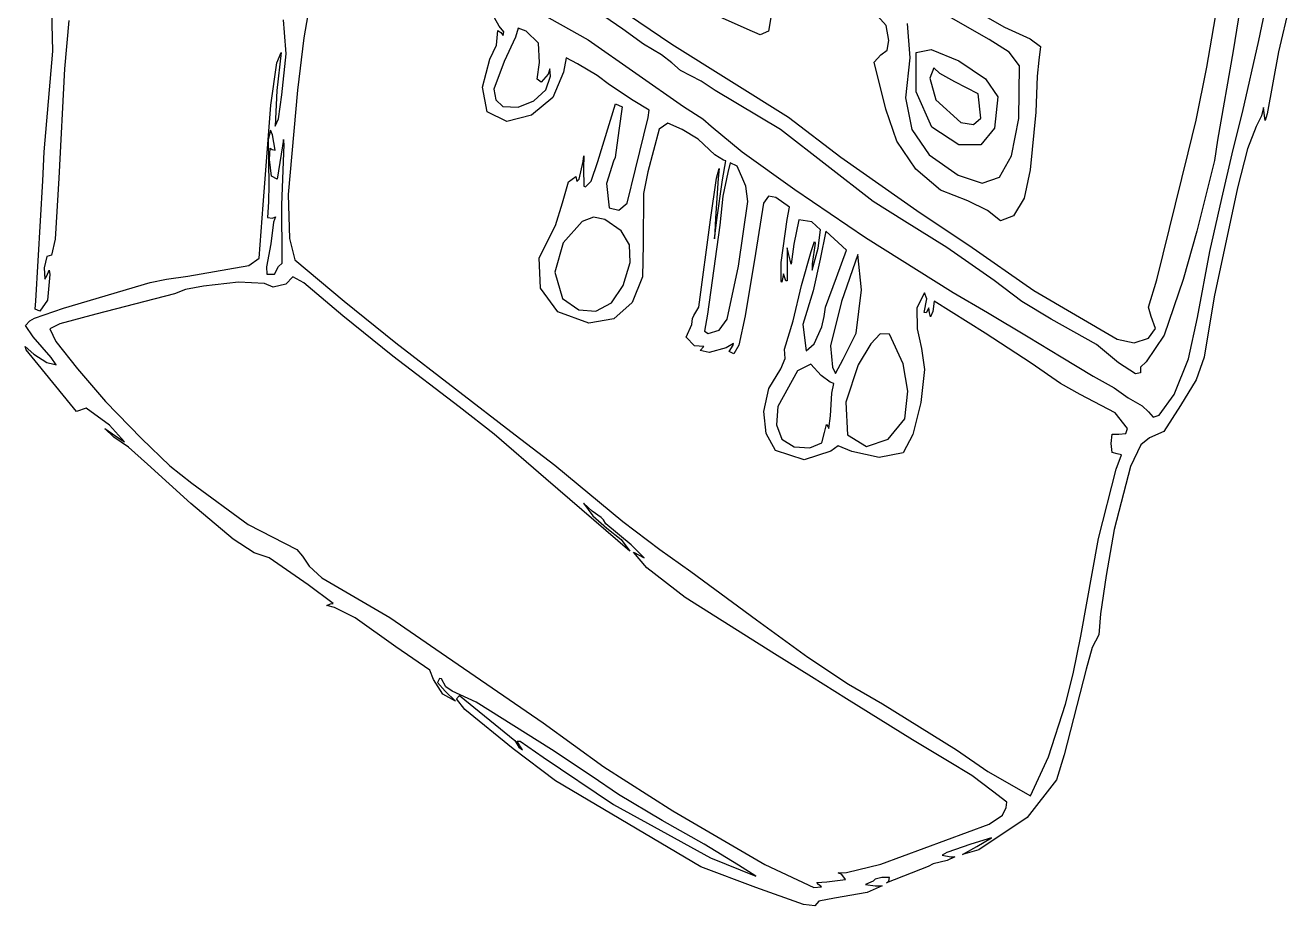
# Model space of a CAD drawing. Header units: centimetres. Extents: x -15 to 4, y -18.3 to 11.
# Drawn here: x -9.327 to -6.37, y 0.568 to 2.628 of the extents above; entities that cross this region are included whole.
import ezdxf

# ---------------------------------------------------------------- set-up
doc = ezdxf.new("R2010")
doc.units = ezdxf.units.CM
doc.header["$MEASUREMENT"] = 0
doc.layers.add('digfab課題 v2_Sketch1', color=7, linetype='Continuous')

msp = doc.modelspace()

# ---------------------------------------------------------------- linework, layer by layer
at = {"layer": 'digfab課題 v2_Sketch1'}
for p, q in [((-6.4422, 2.5921), (-6.3704, 2.9405)), ((-9.263, 2.5672), (-9.2681, 2.7849)), ((-8.2847, 2.7476), (-8.0111, 2.5933)), ((-7.0735, 2.5942), (-7.3119, 2.7315)), ((-6.5641, 2.5295), (-6.5289, 2.7359)), ((-8.6574, 2.7067), (-8.6762, 2.5981)), ((-7.5728, 2.7124), (-7.589, 2.6136)), ((-7.9299, 2.6183), (-8.0191, 2.6794)), ((-7.943, 2.6699), (-7.8154, 2.5838)), ((-7.1225, 2.6717), (-7.0371, 2.6231)), ((-6.4871, 2.6649), (-6.5027, 2.5682)), ((-6.3708, 2.6745), (-6.3963, 2.5659)), ((-9.2253, 2.6391), (-9.2354, 2.5261)), ((-8.7213, 2.6107), (-8.7239, 2.6408)), ((-8.2191, 2.6258), (-8.23, 2.6453)), ((-7.6392, 2.6184), (-7.711, 2.6506)), ((-7.3143, 2.6269), (-7.334, 2.6499)), ((-7.2651, 2.6318), (-7.2591, 2.5517)), ((-8.7172, 2.5608), (-8.7213, 2.6107)), ((-8.2256, 2.5809), (-8.2222, 2.6156)), ((-8.2222, 2.6156), (-8.2154, 2.6108)), ((-8.2082, 2.6127), (-8.2191, 2.6258)), ((-8.2154, 2.6108), (-8.2096, 2.604)), ((-8.2096, 2.604), (-8.2082, 2.6127)), ((-8.1748, 2.6206), (-8.181, 2.6001)), ((-8.1561, 2.6142), (-8.1748, 2.6206)), ((-8.1269, 2.5857), (-8.1561, 2.6142)), ((-7.8816, 2.5834), (-7.9299, 2.6183)), ((-7.6084, 2.6051), (-7.6392, 2.6184)), ((-7.589, 2.6136), (-7.6084, 2.6051)), ((-7.3078, 2.5924), (-7.3143, 2.6269)), ((-7.0371, 2.6231), (-6.9775, 2.5958)), ((-8.6762, 2.5981), (-8.6909, 2.476)), ((-8.2406, 2.5481), (-8.2256, 2.5809)), ((-8.181, 2.6001), (-8.2075, 2.543)), ((-8.1249, 2.541), (-8.1269, 2.5857)), ((-8.0111, 2.5933), (-7.7881, 2.4376)), ((-7.8397, 2.5584), (-7.8816, 2.5834)), ((-7.8154, 2.5838), (-7.5428, 2.4125)), ((-7.3114, 2.5693), (-7.3078, 2.5924)), ((-7.0261, 2.5647), (-7.0735, 2.5942)), ((-6.9775, 2.5958), (-6.9532, 2.578)), ((-6.9532, 2.578), (-6.957, 2.5464)), ((-6.481, 2.4235), (-6.4422, 2.5921)), ((-9.2835, 2.3313), (-9.263, 2.5672)), ((-8.7392, 2.5398), (-8.7293, 2.5637)), ((-8.7293, 2.5637), (-8.7389, 2.4749)), ((-8.7278, 2.4653), (-8.7172, 2.5608)), ((-8.2583, 2.4832), (-8.2406, 2.5481)), ((-8.2075, 2.543), (-8.2315, 2.4785)), ((-8.0621, 2.5517), (-8.069, 2.5183)), ((-8.0356, 2.5374), (-8.0621, 2.5517)), ((-7.8157, 2.5395), (-7.8397, 2.5584)), ((-7.3418, 2.5415), (-7.3266, 2.5582)), ((-7.3266, 2.5582), (-7.3114, 2.5693)), ((-7.2591, 2.5517), (-7.2691, 2.4583)), ((-7.2443, 2.564), (-7.2085, 2.5709)), ((-7.2443, 2.564), (-7.2443, 2.564)), ((-7.244, 2.4719), (-7.2443, 2.564)), ((-7.2085, 2.5709), (-7.1442, 2.5449)), ((-7.1442, 2.5449), (-7.0821, 2.5027)), ((-7.002, 2.5331), (-7.0261, 2.5647)), ((-6.957, 2.5464), (-6.9613, 2.5086)), ((-6.5027, 2.5682), (-6.5395, 2.3593)), ((-6.3963, 2.5659), (-6.4228, 2.4207)), ((-9.2354, 2.5261), (-9.2486, 2.27)), ((-8.7532, 2.441), (-8.7392, 2.5398)), ((-8.1303, 2.5016), (-8.1249, 2.541)), ((-8.1004, 2.5258), (-8.1048, 2.5134)), ((-8.099, 2.5084), (-8.1004, 2.5258)), ((-8.069, 2.5183), (-8.0937, 2.459)), ((-7.99, 2.5102), (-8.0356, 2.5374)), ((-7.7954, 2.5221), (-7.8157, 2.5395)), ((-7.7469, 2.4968), (-7.7954, 2.5221)), ((-7.3151, 2.4313), (-7.3418, 2.5415)), ((-7.2025, 2.5284), (-7.2123, 2.5038)), ((-7.1888, 2.5146), (-7.2025, 2.5284)), ((-7.1533, 2.4954), (-7.1888, 2.5146)), ((-7.0035, 2.4094), (-7.002, 2.5331)), ((-6.5894, 2.4054), (-6.5641, 2.5295)), ((-8.1206, 2.4947), (-8.1303, 2.5016)), ((-8.1048, 2.5134), (-8.1206, 2.4947)), ((-8.1098, 2.4767), (-8.099, 2.5084)), ((-7.9612, 2.4882), (-7.99, 2.5102)), ((-7.9061, 2.4516), (-7.9612, 2.4882)), ((-7.7138, 2.4751), (-7.7469, 2.4968)), ((-7.2123, 2.5038), (-7.1979, 2.4533)), ((-7.0987, 2.4676), (-7.1533, 2.4954)), ((-7.0821, 2.5027), (-7.0528, 2.4607)), ((-6.9613, 2.5086), (-6.9644, 2.4244)), ((-8.7389, 2.4749), (-8.7432, 2.3914)), ((-8.7349, 2.4089), (-8.7278, 2.4653)), ((-8.6909, 2.476), (-8.7124, 2.232)), ((-8.2472, 2.4249), (-8.2583, 2.4832)), ((-8.2315, 2.4785), (-8.2267, 2.4531)), ((-8.0937, 2.459), (-8.1438, 2.4173)), ((-8.138, 2.4506), (-8.1098, 2.4767)), ((-7.5611, 2.3836), (-7.7138, 2.4751)), ((-7.2691, 2.4583), (-7.2544, 2.3836)), ((-7.2074, 2.3896), (-7.244, 2.4719)), ((-7.0928, 2.4104), (-7.0987, 2.4676)), ((-7.0528, 2.4607), (-7.0606, 2.3867)), ((-8.7714, 2.2077), (-8.7532, 2.441)), ((-8.201, 2.4028), (-8.2472, 2.4249)), ((-8.2267, 2.4531), (-8.2105, 2.438)), ((-8.2105, 2.438), (-8.1745, 2.4358)), ((-8.2105, 2.438), (-8.2105, 2.438)), ((-8.1745, 2.4358), (-8.138, 2.4506)), ((-7.9885, 2.3094), (-7.9472, 2.4437)), ((-7.9472, 2.4437), (-7.9317, 2.4371)), ((-7.9317, 2.4371), (-7.9395, 2.3813)), ((-7.868, 2.4294), (-7.9061, 2.4516)), ((-7.8707, 2.4119), (-7.868, 2.4294)), ((-7.7881, 2.4376), (-7.7432, 2.4086)), ((-7.2895, 2.3565), (-7.3151, 2.4313)), ((-7.1979, 2.4533), (-7.1979, 2.4533)), ((-7.1979, 2.4533), (-7.1397, 2.4005)), ((-6.4317, 2.4357), (-6.4361, 2.4161)), ((-6.4297, 2.4161), (-6.4317, 2.4357)), ((-8.7432, 2.3914), (-8.7349, 2.4089)), ((-8.1438, 2.4173), (-8.201, 2.4028)), ((-7.9006, 2.2911), (-7.8707, 2.4119)), ((-7.825, 2.3984), (-7.8452, 2.3848)), ((-7.7909, 2.3836), (-7.825, 2.3984)), ((-7.7432, 2.4086), (-7.7231, 2.3916)), ((-7.5428, 2.4125), (-7.4201, 2.3191)), ((-7.1397, 2.4005), (-7.1097, 2.3955)), ((-7.1097, 2.3955), (-7.0928, 2.4104)), ((-7.0212, 2.322), (-7.0035, 2.4094)), ((-6.9644, 2.4244), (-6.9776, 2.2893)), ((-6.6081, 2.3294), (-6.5894, 2.4054)), ((-6.5026, 2.3374), (-6.481, 2.4235)), ((-6.4361, 2.4161), (-6.4485, 2.3913)), ((-6.4277, 2.4053), (-6.4297, 2.4161)), ((-6.4228, 2.4207), (-6.4277, 2.4053)), ((-8.7543, 2.3821), (-8.7593, 2.3599)), ((-8.7491, 2.3711), (-8.7543, 2.3821)), ((-8.7432, 2.3358), (-8.7491, 2.3711)), ((-7.9395, 2.3813), (-7.948, 2.3183)), ((-7.8452, 2.3848), (-7.8713, 2.2849)), ((-7.7537, 2.3612), (-7.7909, 2.3836)), ((-7.7231, 2.3916), (-7.6509, 2.3319)), ((-7.3443, 2.2155), (-7.5611, 2.3836)), ((-7.2544, 2.3836), (-7.2139, 2.3243)), ((-7.1438, 2.3484), (-7.2074, 2.3896)), ((-7.0606, 2.3867), (-7.0929, 2.3484)), ((-6.4485, 2.3913), (-6.4692, 2.3388)), ((-8.7593, 2.3599), (-8.7576, 2.255)), ((-8.7565, 2.3135), (-8.7547, 2.3403)), ((-8.7547, 2.3403), (-8.7497, 2.3374)), ((-8.7497, 2.3374), (-8.7432, 2.3358)), ((-8.7238, 2.3605), (-8.7292, 2.3263)), ((-8.7278, 2.2068), (-8.7217, 2.3496)), ((-8.7217, 2.3496), (-8.7238, 2.3605)), ((-7.7144, 2.3249), (-7.7537, 2.3612)), ((-7.2444, 2.2909), (-7.2895, 2.3565)), ((-7.0929, 2.3484), (-7.1438, 2.3484)), ((-6.5395, 2.3593), (-6.5465, 2.3113)), ((-6.5291, 2.2226), (-6.5026, 2.3374)), ((-6.4692, 2.3388), (-6.4922, 2.2475)), ((-9.2861, 2.2638), (-9.2835, 2.3313)), ((-8.7514, 2.2744), (-8.7565, 2.3135)), ((-8.7292, 2.3263), (-8.7387, 2.2675)), ((-8.0322, 2.2676), (-8.0228, 2.3093)), ((-8.0228, 2.3093), (-8.0212, 2.3221)), ((-8.0212, 2.3221), (-8.0217, 2.2924)), ((-8.004, 2.263), (-7.9885, 2.3094)), ((-7.952, 2.3099), (-7.9681, 2.2574)), ((-7.948, 2.3183), (-7.952, 2.3099)), ((-7.6949, 2.3122), (-7.7144, 2.3249)), ((-7.6965, 2.2662), (-7.6888, 2.3109)), ((-7.6888, 2.3109), (-7.6949, 2.3122)), ((-7.6509, 2.3319), (-7.5277, 2.2432)), ((-7.4201, 2.3191), (-7.2346, 2.1887)), ((-7.2139, 2.3243), (-7.146, 2.2771)), ((-7.0488, 2.2727), (-7.0212, 2.322)), ((-6.6812, 2.032), (-6.6081, 2.3294)), ((-6.5465, 2.3113), (-6.5878, 2.1463)), ((-8.0217, 2.2924), (-8.0215, 2.2513)), ((-7.9197, 2.2115), (-7.9006, 2.2911)), ((-7.8713, 2.2849), (-7.8819, 2.2341)), ((-7.7109, 2.27), (-7.705, 2.2924)), ((-7.705, 2.2924), (-7.7071, 2.27)), ((-7.6847, 2.2832), (-7.696, 2.2279)), ((-7.6787, 2.3062), (-7.6847, 2.2832)), ((-7.6629, 2.2981), (-7.6787, 2.3062)), ((-7.6494, 2.2681), (-7.6629, 2.2981)), ((-7.1867, 2.242), (-7.2444, 2.2909)), ((-7.146, 2.2771), (-7.0894, 2.2586)), ((-6.9776, 2.2893), (-6.9911, 2.2233)), ((-9.3031, 1.9834), (-9.2861, 2.2638)), ((-9.2486, 2.27), (-9.2572, 2.1275)), ((-8.7576, 2.255), (-8.7587, 2.215)), ((-8.7387, 2.2675), (-8.7514, 2.2744)), ((-8.0708, 2.2121), (-8.0569, 2.2612)), ((-8.0569, 2.2612), (-8.0397, 2.2743)), ((-8.0397, 2.2743), (-8.0374, 2.2623)), ((-8.0374, 2.2623), (-8.0322, 2.2676)), ((-8.0215, 2.2513), (-8.0171, 2.2498)), ((-8.0171, 2.2498), (-8.004, 2.263)), ((-7.9681, 2.2574), (-7.9619, 2.2009)), ((-7.7247, 2.1726), (-7.7109, 2.27)), ((-7.7071, 2.27), (-7.7135, 2.1763)), ((-7.7102, 2.1726), (-7.6965, 2.2662)), ((-7.6426, 2.2512), (-7.6494, 2.2681)), ((-7.6379, 2.2157), (-7.6426, 2.2512)), ((-7.0894, 2.2586), (-7.0488, 2.2727)), ((-6.4922, 2.2475), (-6.547, 1.9928)), ((-8.7124, 2.232), (-8.7095, 2.1293)), ((-7.8819, 2.2341), (-7.8824, 2.1159)), ((-7.696, 2.2279), (-7.7031, 2.1605)), ((-7.5892, 2.2282), (-7.6011, 2.2114)), ((-7.5724, 2.2251), (-7.5892, 2.2282)), ((-7.5398, 2.2025), (-7.5724, 2.2251)), ((-7.5277, 2.2432), (-7.3627, 2.1312)), ((-7.1232, 2.2174), (-7.1867, 2.242)), ((-6.9911, 2.2233), (-7.0162, 2.1817)), ((-6.557, 2.0989), (-6.5291, 2.2226)), ((-8.7808, 2.0831), (-8.7714, 2.2077)), ((-8.7587, 2.215), (-8.7612, 2.1779)), ((-8.7267, 2.0813), (-8.7278, 2.2068)), ((-8.0876, 2.1596), (-8.0708, 2.2121)), ((-7.9619, 2.2009), (-7.9393, 2.1955)), ((-7.9393, 2.1955), (-7.9197, 2.2115)), ((-7.6591, 2.0639), (-7.6379, 2.2157)), ((-7.6011, 2.2114), (-7.6193, 2.0939)), ((-7.5456, 2.1737), (-7.5398, 2.2025)), ((-7.2711, 2.1693), (-7.3443, 2.2155)), ((-7.2346, 2.1887), (-7.1211, 2.1133)), ((-7.0773, 2.1942), (-7.1232, 2.2174)), ((-7.047, 2.1701), (-7.0773, 2.1942)), ((-8.7612, 2.1779), (-8.7495, 2.1765)), ((-8.7466, 2.1671), (-8.7532, 2.1164)), ((-8.7495, 2.1765), (-8.7425, 2.1794)), ((-8.7425, 2.1794), (-8.7466, 2.1671)), ((-8.1258, 2.0841), (-8.0876, 2.1596)), ((-8.0254, 2.1689), (-8.0694, 2.1189)), ((-7.9989, 2.1785), (-8.0254, 2.1689)), ((-7.9717, 2.1733), (-7.9989, 2.1785)), ((-7.9335, 2.1469), (-7.9717, 2.1733)), ((-7.752, 1.9685), (-7.7247, 2.1726)), ((-7.7031, 2.1605), (-7.7318, 1.9516)), ((-7.7135, 2.1763), (-7.7153, 2.1281)), ((-7.7153, 2.1281), (-7.7102, 2.1726)), ((-7.5594, 2.0731), (-7.5456, 2.1737)), ((-7.5182, 2.1726), (-7.5301, 2.1159)), ((-7.4877, 2.1682), (-7.5182, 2.1726)), ((-7.4673, 2.1493), (-7.4877, 2.1682)), ((-7.1723, 2.108), (-7.2711, 2.1693)), ((-7.0162, 2.1817), (-7.047, 2.1701)), ((-8.7095, 2.1293), (-8.697, 2.0789)), ((-7.9142, 2.1143), (-7.9335, 2.1469)), ((-7.4733, 2.1067), (-7.4673, 2.1493)), ((-7.4552, 2.1464), (-7.4685, 2.0808)), ((-7.4072, 2.1014), (-7.4552, 2.1464)), ((-7.3627, 2.1312), (-7.1573, 2.0026)), ((-6.5878, 2.1463), (-6.6194, 2.0333)), ((-9.2572, 2.1275), (-9.2664, 2.0897)), ((-8.7532, 2.1164), (-8.7631, 2.0623)), ((-8.0694, 2.1189), (-8.0893, 2.05)), ((-7.913, 2.0726), (-7.9142, 2.1143)), ((-7.8824, 2.1159), (-7.8839, 2.039)), ((-7.5423, 2.0939), (-7.546, 2.1072)), ((-7.546, 2.1072), (-7.5455, 2.0677)), ((-7.5301, 2.1159), (-7.5359, 2.069)), ((-7.4897, 2.0988), (-7.4814, 2.1216)), ((-7.4798, 2.1183), (-7.4872, 2.0696)), ((-7.4868, 2.0547), (-7.4733, 2.1067)), ((-7.4814, 2.1216), (-7.4798, 2.1183)), ((-7.4299, 2.0377), (-7.4072, 2.1014)), ((-7.0612, 2.0304), (-7.1723, 2.108)), ((-7.1211, 2.1133), (-6.9684, 2.0076)), ((-9.277, 2.0866), (-9.2832, 2.0602)), ((-9.2664, 2.0897), (-9.277, 2.0866)), ((-8.8049, 2.0656), (-8.7808, 2.0831)), ((-8.7351, 2.0634), (-8.7269, 2.0714)), ((-8.7269, 2.0714), (-8.7267, 2.0813)), ((-8.697, 2.0789), (-8.582, 1.9824)), ((-8.1226, 2.0124), (-8.1258, 2.0841)), ((-7.9291, 2.019), (-7.913, 2.0726)), ((-7.6193, 2.0939), (-7.6437, 1.9478)), ((-7.56, 2.0294), (-7.5594, 2.0731)), ((-7.5359, 2.069), (-7.5423, 2.0939)), ((-7.5122, 2.019), (-7.4897, 2.0988)), ((-7.4685, 2.0808), (-7.4845, 2.0067)), ((-7.3803, 2.0916), (-7.4188, 1.9815)), ((-7.3717, 2.009), (-7.3803, 2.0916)), ((-6.5864, 1.9441), (-6.557, 2.0989)), ((-9.2832, 2.0602), (-9.2816, 2.034)), ((-9.2816, 2.034), (-9.2767, 2.0415)), ((-9.2767, 2.0415), (-9.2717, 2.0545)), ((-9.2702, 2.0444), (-9.2755, 1.9846)), ((-9.2717, 2.0545), (-9.2702, 2.0444)), ((-8.9972, 2.034), (-8.9474, 2.0408)), ((-8.9474, 2.0408), (-8.8535, 2.0572)), ((-8.8535, 2.0572), (-8.8049, 2.0656)), ((-8.7631, 2.0623), (-8.7622, 2.0454)), ((-8.7622, 2.0454), (-8.7445, 2.0458)), ((-8.7445, 2.0458), (-8.7444, 2.0458)), ((-8.7444, 2.0458), (-8.7351, 2.0634)), ((-8.0893, 2.05), (-8.0708, 1.9888)), ((-7.686, 1.9402), (-7.6591, 2.0639)), ((-7.5541, 2.0466), (-7.5581, 2.0265)), ((-7.5488, 2.0302), (-7.5541, 2.0466)), ((-7.5455, 2.0677), (-7.5454, 2.0299)), ((-7.4872, 2.0696), (-7.4868, 2.0547)), ((-9.2383, 1.9662), (-9.0356, 2.0263)), ((-9.0356, 2.0263), (-8.9972, 2.034)), ((-8.9108, 2.0178), (-8.953, 2.0094)), ((-8.8285, 2.027), (-8.9108, 2.0178)), ((-8.7679, 2.0237), (-8.8285, 2.027)), ((-8.7477, 2.0149), (-8.7679, 2.0237)), ((-8.718, 2.0224), (-8.7477, 2.0149)), ((-8.7016, 2.0391), (-8.718, 2.0224)), ((-8.6757, 2.0256), (-8.7016, 2.0391)), ((-8.585, 1.9479), (-8.6757, 2.0256)), ((-8.0823, 1.9572), (-8.1226, 2.0124)), ((-7.9565, 1.9782), (-7.9291, 2.019)), ((-7.8839, 2.039), (-7.908, 1.979)), ((-7.5581, 2.0265), (-7.56, 2.0294)), ((-7.5454, 2.0299), (-7.5488, 2.0302)), ((-7.5318, 1.9366), (-7.5122, 2.019)), ((-7.4561, 1.9684), (-7.4299, 2.0377)), ((-6.9966, 1.9814), (-7.0612, 2.0304)), ((-6.7006, 1.9684), (-6.6812, 2.032)), ((-6.6194, 2.0333), (-6.664, 1.903)), ((-9.3044, 1.9634), (-9.3031, 1.9834)), ((-9.2755, 1.9846), (-9.2933, 1.9591)), ((-8.9786, 1.9997), (-9.1624, 1.9523)), ((-8.953, 2.0094), (-8.9786, 1.9997)), ((-8.582, 1.9824), (-8.4606, 1.8851)), ((-8.0708, 1.9888), (-8.0708, 1.9888)), ((-8.0708, 1.9888), (-8.0332, 1.9618)), ((-7.4845, 2.0067), (-7.5092, 1.9279)), ((-7.4188, 1.9815), (-7.4441, 1.8782)), ((-7.3843, 1.9078), (-7.3717, 2.009)), ((-7.2246, 2.0015), (-7.2424, 1.9667)), ((-7.2253, 1.9555), (-7.2191, 1.9881)), ((-7.2191, 1.9881), (-7.2246, 2.0015)), ((-7.202, 1.9821), (-7.2048, 1.9579)), ((-7.0826, 1.9075), (-7.202, 1.9821)), ((-7.1573, 2.0026), (-7.0768, 1.9558)), ((-6.9284, 1.9402), (-6.9966, 1.9814)), ((-6.9684, 2.0076), (-6.7735, 1.8936)), ((-6.547, 1.9928), (-6.5702, 1.8511)), ((-9.306, 1.9427), (-9.2383, 1.9662)), ((-9.2933, 1.9591), (-9.3044, 1.9634)), ((-9.1624, 1.9523), (-9.2469, 1.9291)), ((-8.0095, 1.9312), (-8.0823, 1.9572)), ((-8.0332, 1.9618), (-7.9931, 1.9587)), ((-7.9931, 1.9587), (-7.9565, 1.9782)), ((-7.908, 1.979), (-7.9511, 1.9413)), ((-7.7636, 1.9491), (-7.752, 1.9685)), ((-7.4592, 1.9468), (-7.4561, 1.9684)), ((-7.2424, 1.9667), (-7.2418, 1.9178)), ((-7.2205, 1.9553), (-7.2253, 1.9555)), ((-7.2144, 1.9666), (-7.2205, 1.9553)), ((-7.2126, 1.9553), (-7.2144, 1.9666)), ((-7.2107, 1.9456), (-7.2126, 1.9553)), ((-7.2048, 1.9579), (-7.2107, 1.9456)), ((-7.0768, 1.9558), (-6.982, 1.8988)), ((-6.6946, 1.9468), (-6.7006, 1.9684)), ((-9.3272, 1.9251), (-9.317, 1.9366)), ((-9.309, 1.8986), (-9.3272, 1.9251)), ((-9.317, 1.9366), (-9.306, 1.9427)), ((-9.2469, 1.9291), (-9.2698, 1.9177)), ((-8.4679, 1.854), (-8.585, 1.9479)), ((-7.9511, 1.9413), (-8.0095, 1.9312)), ((-7.7818, 1.8985), (-7.7684, 1.9277)), ((-7.7684, 1.9277), (-7.7669, 1.942)), ((-7.7669, 1.942), (-7.7636, 1.9491)), ((-7.7318, 1.9516), (-7.7387, 1.9122)), ((-7.705, 1.9143), (-7.686, 1.9402)), ((-7.6437, 1.9478), (-7.6589, 1.8793)), ((-7.5518, 1.8698), (-7.5318, 1.9366)), ((-7.5092, 1.9279), (-7.5015, 1.8664)), ((-7.4824, 1.8824), (-7.4645, 1.9224)), ((-7.4645, 1.9224), (-7.4592, 1.9468)), ((-6.8221, 1.8808), (-6.9284, 1.9402)), ((-6.6841, 1.9188), (-6.6946, 1.9468)), ((-6.6074, 1.8472), (-6.5864, 1.9441)), ((-9.2671, 1.8504), (-9.309, 1.8986)), ((-9.2698, 1.9177), (-9.2562, 1.8883)), ((-7.7624, 1.8781), (-7.7818, 1.8985)), ((-7.7387, 1.9122), (-7.7302, 1.9066)), ((-7.7302, 1.9066), (-7.705, 1.9143)), ((-7.7302, 1.9066), (-7.7302, 1.9066)), ((-7.4149, 1.8467), (-7.3843, 1.9078)), ((-7.3281, 1.9062), (-7.3496, 1.8828)), ((-7.3064, 1.9049), (-7.3281, 1.9062)), ((-7.2743, 1.8355), (-7.3064, 1.9049)), ((-7.2418, 1.9178), (-7.2368, 1.8963)), ((-7.2368, 1.8963), (-7.2317, 1.8719)), ((-6.9747, 1.8377), (-7.0826, 1.9075)), ((-6.982, 1.8988), (-6.9052, 1.852)), ((-6.7735, 1.8936), (-6.7342, 1.885)), ((-6.7342, 1.885), (-6.7009, 1.8958)), ((-6.664, 1.903), (-6.7063, 1.8405)), ((-6.7009, 1.8958), (-6.6841, 1.9188)), ((-9.3274, 1.8765), (-9.307, 1.8583)), ((-9.3253, 1.8687), (-9.3274, 1.8765)), ((-9.2969, 1.8339), (-9.3253, 1.8687)), ((-9.2562, 1.8883), (-9.2051, 1.8238)), ((-8.4606, 1.8851), (-8.1821, 1.6697)), ((-7.7405, 1.8764), (-7.7624, 1.8781)), ((-7.7488, 1.8666), (-7.7405, 1.8764)), ((-7.7277, 1.8623), (-7.7488, 1.8666)), ((-7.6884, 1.8729), (-7.7277, 1.8623)), ((-7.671, 1.8836), (-7.6884, 1.8729)), ((-7.6811, 1.865), (-7.6719, 1.8792)), ((-7.6701, 1.859), (-7.6811, 1.865)), ((-7.6719, 1.8792), (-7.671, 1.8836)), ((-7.6589, 1.8793), (-7.6701, 1.859)), ((-7.5505, 1.8484), (-7.5518, 1.8698)), ((-7.5015, 1.8664), (-7.4824, 1.8824)), ((-7.5015, 1.8664), (-7.5015, 1.8664)), ((-7.4441, 1.8782), (-7.4399, 1.828)), ((-7.3496, 1.8828), (-7.3798, 1.8331)), ((-7.2317, 1.8719), (-7.2248, 1.8228)), ((-6.771, 1.8385), (-6.8221, 1.8808)), ((-9.307, 1.8583), (-9.2767, 1.8388)), ((-9.2218, 1.7413), (-9.2969, 1.8339)), ((-9.2767, 1.8388), (-9.2606, 1.8347)), ((-9.2555, 1.8333), (-9.2671, 1.8504)), ((-9.2606, 1.8347), (-9.2555, 1.8333)), ((-8.3126, 1.7351), (-8.4679, 1.854)), ((-7.5605, 1.824), (-7.5505, 1.8484)), ((-7.4904, 1.8348), (-7.5213, 1.8194)), ((-7.466, 1.8086), (-7.4904, 1.8348)), ((-7.4329, 1.8135), (-7.4149, 1.8467)), ((-7.2633, 1.7718), (-7.2743, 1.8355)), ((-6.9064, 1.79), (-6.9747, 1.8377)), ((-6.9052, 1.852), (-6.83, 1.807)), ((-6.7314, 1.8126), (-6.771, 1.8385)), ((-6.7063, 1.8405), (-6.7194, 1.8277)), ((-6.6408, 1.7638), (-6.6074, 1.8472)), ((-6.5702, 1.8511), (-6.5894, 1.7987)), ((-9.2051, 1.8238), (-9.2051, 1.8238)), ((-9.2051, 1.8238), (-9.1397, 1.7479)), ((-7.5882, 1.7784), (-7.5605, 1.824)), ((-7.5213, 1.8194), (-7.5675, 1.7358)), ((-7.4451, 1.7926), (-7.466, 1.8086)), ((-7.4399, 1.828), (-7.4399, 1.828)), ((-7.4399, 1.828), (-7.4329, 1.8135)), ((-7.3798, 1.8331), (-7.4084, 1.7465)), ((-7.2248, 1.8228), (-7.2331, 1.7456)), ((-6.83, 1.807), (-6.7808, 1.7793)), ((-6.7196, 1.8145), (-6.7314, 1.8126)), ((-6.7194, 1.8277), (-6.7196, 1.8145)), ((-7.6, 1.7244), (-7.5882, 1.7784)), ((-7.4367, 1.7894), (-7.4451, 1.7926)), ((-7.4408, 1.7668), (-7.4367, 1.7894)), ((-6.8604, 1.7643), (-6.9064, 1.79)), ((-6.7808, 1.7793), (-6.7483, 1.7562)), ((-6.5894, 1.7987), (-6.6255, 1.7381)), ((-9.1397, 1.7479), (-9.0557, 1.6615)), ((-7.4444, 1.7143), (-7.4408, 1.7668)), ((-7.4084, 1.7465), (-7.4046, 1.6699)), ((-7.2708, 1.707), (-7.2633, 1.7718)), ((-7.2331, 1.7456), (-7.2514, 1.6706)), ((-6.7789, 1.7209), (-6.8604, 1.7643)), ((-6.7483, 1.7562), (-6.7151, 1.7379)), ((-6.6755, 1.7154), (-6.6408, 1.7638)), ((-9.2078, 1.7245), (-9.2218, 1.7413)), ((-9.1852, 1.7324), (-9.2078, 1.7245)), ((-9.1303, 1.692), (-9.1852, 1.7324)), ((-8.2308, 1.671), (-8.3126, 1.7351)), ((-7.5951, 1.6725), (-7.6, 1.7244)), ((-7.5675, 1.7358), (-7.5707, 1.6931)), ((-6.75, 1.6845), (-6.7789, 1.7209)), ((-6.7151, 1.7379), (-6.7004, 1.7235)), ((-6.7004, 1.7235), (-6.6899, 1.711)), ((-6.6899, 1.711), (-6.6755, 1.7154)), ((-6.6255, 1.7381), (-6.6646, 1.6774)), ((-9.095, 1.6532), (-9.1303, 1.692)), ((-7.5707, 1.6931), (-7.5584, 1.6598)), ((-7.458, 1.675), (-7.4533, 1.6936)), ((-7.4533, 1.6936), (-7.4505, 1.6894)), ((-7.4505, 1.6894), (-7.4484, 1.6846)), ((-7.4484, 1.6846), (-7.4444, 1.7143)), ((-7.3093, 1.6595), (-7.2708, 1.707)), ((-9.1202, 1.664), (-9.141, 1.6843)), ((-9.141, 1.6843), (-9.1157, 1.6663)), ((-9.0861, 1.6409), (-9.1202, 1.664)), ((-9.1157, 1.6663), (-9.095, 1.6532)), ((-9.0557, 1.6615), (-8.989, 1.5973)), ((-8.11, 1.5668), (-8.2308, 1.671)), ((-8.1821, 1.6697), (-8.089, 1.5985)), ((-7.5728, 1.6331), (-7.5951, 1.6725)), ((-7.5584, 1.6598), (-7.5584, 1.6598)), ((-7.5584, 1.6598), (-7.529, 1.6416)), ((-7.4646, 1.6513), (-7.458, 1.675)), ((-7.4046, 1.6699), (-7.4046, 1.6699)), ((-7.4046, 1.6699), (-7.3601, 1.6426)), ((-7.3601, 1.6426), (-7.3093, 1.6595)), ((-7.2514, 1.6706), (-7.2744, 1.6279)), ((-6.7881, 1.6494), (-6.7853, 1.6712)), ((-6.7853, 1.6712), (-6.7698, 1.6713)), ((-6.7698, 1.6713), (-6.7533, 1.6725)), ((-6.7533, 1.6725), (-6.75, 1.6845)), ((-6.6986, 1.6626), (-6.7189, 1.6464)), ((-6.6646, 1.6774), (-6.6986, 1.6626)), ((-9.0413, 1.6008), (-9.0861, 1.6409)), ((-7.506, 1.6116), (-7.5728, 1.6331)), ((-7.529, 1.6416), (-7.493, 1.6395)), ((-7.4434, 1.6317), (-7.506, 1.6116)), ((-7.493, 1.6395), (-7.4646, 1.6513)), ((-7.4265, 1.6439), (-7.4434, 1.6317)), ((-7.3942, 1.6304), (-7.4265, 1.6439)), ((-7.3301, 1.6165), (-7.3942, 1.6304)), ((-7.2744, 1.6279), (-7.3301, 1.6165)), ((-6.7854, 1.6282), (-6.7881, 1.6494)), ((-6.7737, 1.6256), (-6.7854, 1.6282)), ((-6.7189, 1.6464), (-6.7429, 1.5959)), ((-8.94, 1.5093), (-9.0413, 1.6008)), ((-8.989, 1.5973), (-8.9381, 1.5569)), ((-8.089, 1.5985), (-7.9302, 1.4673)), ((-6.7766, 1.5896), (-6.7638, 1.6226)), ((-6.7638, 1.6226), (-6.7737, 1.6256)), ((-6.8175, 1.4272), (-6.7766, 1.5896)), ((-6.7429, 1.5959), (-6.7808, 1.448)), ((-8.9381, 1.5569), (-8.8064, 1.4602)), ((-7.9137, 1.3972), (-8.11, 1.5668)), ((-8.8412, 1.4257), (-8.94, 1.5093)), ((-8.0221, 1.5096), (-7.9998, 1.48)), ((-8.0018, 1.4908), (-8.0221, 1.5096)), ((-7.9804, 1.4764), (-8.0018, 1.4908)), ((-7.9998, 1.48), (-7.9672, 1.4515)), ((-8.8064, 1.4602), (-8.6925, 1.4011)), ((-7.9755, 1.4711), (-7.9804, 1.4764)), ((-7.9696, 1.4612), (-7.9755, 1.4711)), ((-7.9107, 1.4122), (-7.9696, 1.4612)), ((-7.9672, 1.4515), (-7.934, 1.4249)), ((-7.9302, 1.4673), (-7.8435, 1.4011)), ((-8.7923, 1.3939), (-8.8412, 1.4257)), ((-7.934, 1.4249), (-7.9137, 1.3972)), ((-6.8587, 1.1987), (-6.8175, 1.4272)), ((-6.7808, 1.448), (-6.7994, 1.341)), ((-8.7569, 1.3823), (-8.7923, 1.3939)), ((-8.6925, 1.4011), (-8.6792, 1.3859)), ((-7.8807, 1.3831), (-7.9107, 1.4122)), ((-7.874, 1.3589), (-7.905, 1.3952)), ((-7.905, 1.3952), (-7.8801, 1.3817)), ((-7.8435, 1.4011), (-7.771, 1.3498)), ((-8.6656, 1.3189), (-8.7569, 1.3823)), ((-8.6792, 1.3859), (-8.6633, 1.3628)), ((-8.6633, 1.3628), (-8.6338, 1.3356)), ((-7.8801, 1.3817), (-7.8807, 1.3831)), ((-8.6338, 1.3356), (-8.6155, 1.3246)), ((-7.7841, 1.2895), (-7.874, 1.3589)), ((-7.771, 1.3498), (-7.6172, 1.2368)), ((-6.7994, 1.341), (-6.8131, 1.2511)), ((-8.6074, 1.2753), (-8.6656, 1.3189)), ((-8.6155, 1.3246), (-8.4752, 1.2424)), ((-8.6222, 1.2708), (-8.6139, 1.2745)), ((-8.6139, 1.2745), (-8.6074, 1.2753)), ((-7.5755, 1.1578), (-7.7841, 1.2895)), ((-8.6045, 1.2657), (-8.6222, 1.2708)), ((-8.5558, 1.2415), (-8.6045, 1.2657)), ((-8.4752, 1.2424), (-8.3545, 1.16)), ((-6.8131, 1.2511), (-6.8164, 1.2017)), ((-8.4606, 1.1742), (-8.5558, 1.2415)), ((-7.6172, 1.2368), (-7.4973, 1.1495)), ((-6.8767, 1.1107), (-6.8587, 1.1987)), ((-6.8164, 1.2017), (-6.832, 1.1725)), ((-8.3814, 1.1192), (-8.4606, 1.1742)), ((-8.3545, 1.16), (-8.1166, 0.996)), ((-7.4885, 1.1039), (-7.5755, 1.1578)), ((-6.832, 1.1725), (-6.8466, 1.1218)), ((-7.4973, 1.1495), (-7.4021, 1.0862)), ((-8.3728, 1.0976), (-8.3814, 1.1192)), ((-8.3512, 1.0634), (-8.3728, 1.0976)), ((-8.3588, 1.0994), (-8.3631, 1.09)), ((-8.3537, 1.099), (-8.3588, 1.0994)), ((-8.3435, 1.0803), (-8.3537, 1.099)), ((-7.4071, 1.0519), (-7.4885, 1.1039)), ((-6.8466, 1.1218), (-6.8982, 0.9215)), ((-6.8946, 1.0395), (-6.8767, 1.1107)), ((-8.3631, 1.09), (-8.3452, 1.0701)), ((-8.3452, 1.0701), (-8.3213, 1.0466)), ((-8.3288, 1.0703), (-8.3435, 1.0803)), ((-8.2728, 1.0441), (-8.3288, 1.0703)), ((-7.4021, 1.0862), (-7.3224, 1.0401)), ((-8.3213, 1.0466), (-8.3512, 1.0634)), ((-8.3189, 1.0518), (-8.3121, 1.0601)), ((-8.2995, 1.0276), (-8.3189, 1.0518)), ((-8.3121, 1.0601), (-8.1827, 0.9548)), ((-8.097, 0.9334), (-8.2728, 1.0441)), ((-7.2527, 0.956), (-7.4071, 1.0519)), ((-7.3224, 1.0401), (-7.1498, 0.9331)), ((-6.9345, 0.9168), (-6.8946, 1.0395)), ((-8.1861, 0.9353), (-8.2995, 1.0276)), ((-8.1166, 0.996), (-7.9741, 0.8934)), ((-8.1827, 0.9548), (-8.1732, 0.9392)), ((-8.177, 0.9535), (-8.1698, 0.9528)), ((-8.1705, 0.9421), (-8.177, 0.9535)), ((-8.1698, 0.9528), (-8.1161, 0.9159)), ((-7.1709, 0.9071), (-7.2527, 0.956)), ((-8.0873, 0.8607), (-8.1861, 0.9353)), ((-8.1732, 0.9392), (-8.1642, 0.9327)), ((-8.1642, 0.9327), (-8.1705, 0.9421)), ((-8.0018, 0.8709), (-8.097, 0.9334)), ((-7.1498, 0.9331), (-7.0762, 0.8819)), ((-6.9766, 0.8252), (-6.9345, 0.9168)), ((-6.8982, 0.9215), (-6.916, 0.863)), ((-8.1161, 0.9159), (-7.9519, 0.8054)), ((-7.9741, 0.8934), (-7.813, 0.7902)), ((-7.1138, 0.8728), (-7.1709, 0.9071)), ((-7.7473, 0.6595), (-8.0873, 0.8607)), ((-7.9403, 0.8282), (-8.0018, 0.8709)), ((-7.0657, 0.8362), (-7.1138, 0.8728)), ((-7.0762, 0.8819), (-6.9766, 0.8252)), ((-6.916, 0.863), (-6.9843, 0.7747)), ((-7.8379, 0.7676), (-7.9403, 0.8282)), ((-7.0319, 0.8107), (-7.0657, 0.8362)), ((-7.9519, 0.8054), (-7.8567, 0.7531)), ((-7.0335, 0.7977), (-7.0319, 0.8107)), ((-7.813, 0.7902), (-7.5978, 0.665)), ((-6.9843, 0.7747), (-7.0977, 0.6989)), ((-7.073, 0.7593), (-7.0421, 0.7801)), ((-7.0421, 0.7801), (-7.0335, 0.7977)), ((-7.8567, 0.7531), (-7.7251, 0.6801)), ((-7.7396, 0.712), (-7.8379, 0.7676)), ((-7.3262, 0.6654), (-7.073, 0.7593)), ((-7.6591, 0.6634), (-7.7396, 0.712)), ((-7.1164, 0.7122), (-7.1721, 0.693)), ((-7.0679, 0.7272), (-7.1164, 0.7122)), ((-7.1018, 0.707), (-7.0679, 0.7272)), ((-7.1721, 0.693), (-7.1833, 0.6865)), ((-7.1833, 0.6865), (-7.1632, 0.6829)), ((-7.1534, 0.6827), (-7.1717, 0.6743)), ((-7.1632, 0.6829), (-7.1534, 0.6827)), ((-7.1359, 0.6882), (-7.1018, 0.707)), ((-7.0977, 0.6989), (-7.1359, 0.6882)), ((-7.6188, 0.6105), (-7.7473, 0.6595)), ((-7.7251, 0.6801), (-7.6188, 0.637)), ((-7.6188, 0.637), (-7.6591, 0.6634)), ((-7.5978, 0.665), (-7.4834, 0.6112)), ((-7.4066, 0.6462), (-7.3262, 0.6654)), ((-7.2155, 0.66), (-7.3136, 0.6216)), ((-7.2039, 0.6666), (-7.2155, 0.66)), ((-7.1717, 0.6743), (-7.2039, 0.6666)), ((-7.4762, 0.6228), (-7.4531, 0.624)), ((-7.4724, 0.618), (-7.4762, 0.6228)), ((-7.4531, 0.624), (-7.4096, 0.6297)), ((-7.4262, 0.6454), (-7.4066, 0.6462)), ((-7.4176, 0.6414), (-7.4262, 0.6454)), ((-7.4096, 0.6297), (-7.4176, 0.6414)), ((-7.3444, 0.626), (-7.3557, 0.6209)), ((-7.3395, 0.6306), (-7.3444, 0.626)), ((-7.3246, 0.6343), (-7.3395, 0.6306)), ((-7.306, 0.6342), (-7.3246, 0.6343)), ((-7.3136, 0.6216), (-7.3075, 0.6256)), ((-7.3075, 0.6256), (-7.306, 0.6342)), ((-7.5077, 0.5711), (-7.6188, 0.6105)), ((-7.4834, 0.6112), (-7.4657, 0.6128)), ((-7.4657, 0.6128), (-7.4724, 0.618)), ((-7.3587, 0.5995), (-7.4348, 0.5857)), ((-7.3557, 0.6209), (-7.3626, 0.618)), ((-7.3626, 0.618), (-7.3402, 0.6151)), ((-7.3235, 0.6151), (-7.3587, 0.5995)), ((-7.3402, 0.6151), (-7.3235, 0.6151)), ((-7.481, 0.5683), (-7.5077, 0.5711)), ((-7.4713, 0.5787), (-7.481, 0.5683)), ((-7.4348, 0.5857), (-7.4713, 0.5787))]:
    msp.add_line(p, q, dxfattribs=at)

doc.saveas('drawing.dxf')
